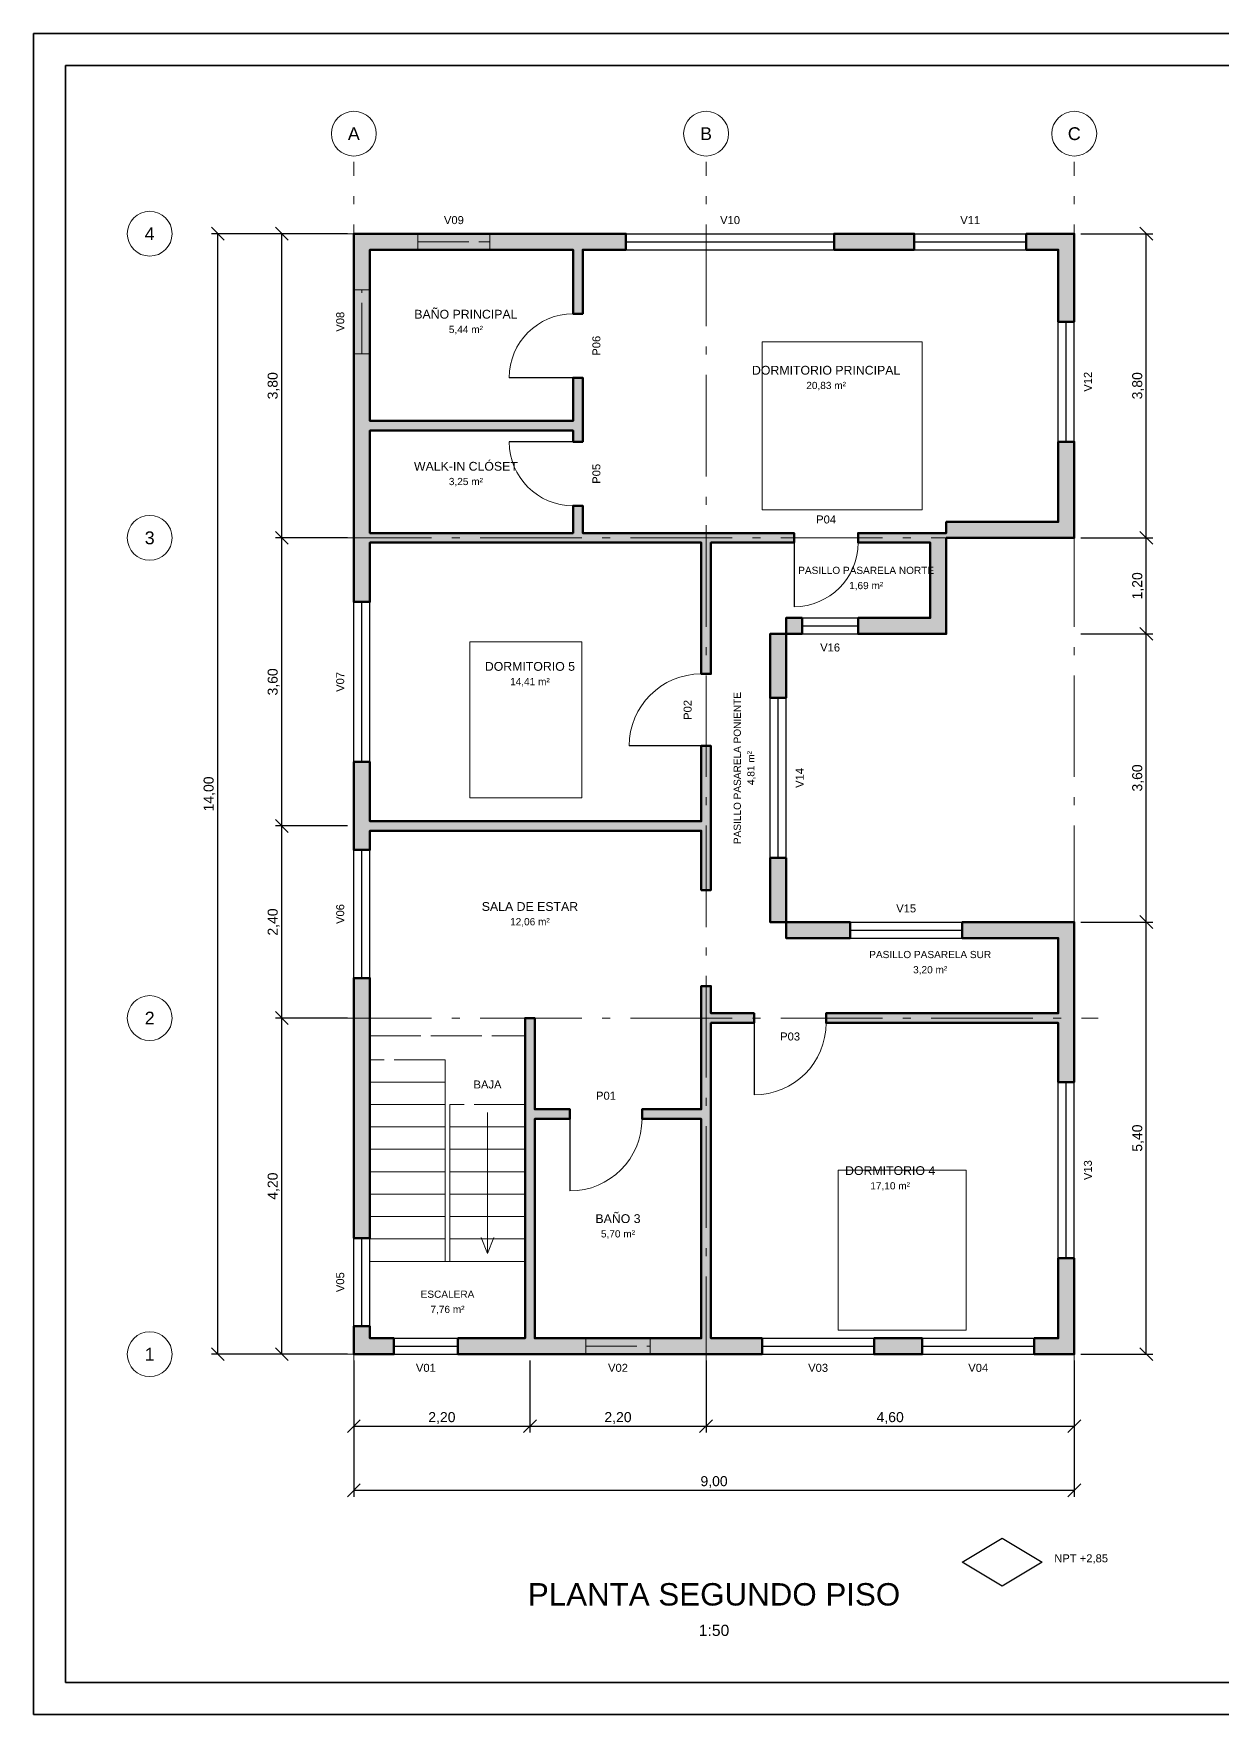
# Model space of a CAD drawing. Header units: metres. Extents: x -4 to 25.7, y -18.5 to 2.5.
# Drawn here: x -4 to 10.85, y -18.5 to 2.5 of the extents above; entities that cross this region are included whole.
import ezdxf
from ezdxf.enums import TextEntityAlignment as Align

# ---------------------------------------------------------------- set-up
doc = ezdxf.new("R2010")
doc.units = ezdxf.units.M
doc.header["$LTSCALE"] = 0.5
doc.linetypes.add('DASHDOT', pattern=[3.556, 2.54, -0.508, 0, -0.508])
doc.linetypes.add('DASHED', pattern=[1.524, 1.27, -0.254])
for name, color, linetype, lineweight in [('A-COTA', 1, 'CONTINUOUS', 18), ('A-CUAD', 7, 'CONTINUOUS', 35), ('A-EJES', 8, 'DASHDOT', 13), ('A-ESCA', 3, 'CONTINUOUS', 18), ('A-ESCA-SUP', 3, 'DASHED', 13), ('A-LOSA', 8, 'DASHED', 18), ('A-MOBI', 8, 'CONTINUOUS', 13), ('A-MURO', 7, 'CONTINUOUS', 50), ('A-RECI', 7, 'CONTINUOUS', 18), ('A-SIMB', 7, 'CONTINUOUS', 25), ('A-TEXT', 7, 'CONTINUOUS', 18), ('A-VANO', 5, 'CONTINUOUS', 25), ('A-VANO-ALTO', 5, 'DASHED', 18), ('A-VANO-ARCO', 3, 'CONTINUOUS', 9)]:
    doc.layers.add(name, color=color, linetype=linetype, lineweight=lineweight)
doc.layers.add('A-MURO-REL', color=9, linetype='CONTINUOUS')
doc.styles.add('ARQ', font='arial.ttf')
doc.dimstyles.new('ARQ', dxfattribs={"dimtxt": 0.125, "dimasz": 0.1, "dimexe": 0.08, "dimexo": 0.08, "dimgap": 0.04, "dimtad": 1, "dimzin": 0, "dimtxsty": 'ARQ', "dimblk": 'ARCHTICK', "dimtsz": 0.08, "dimcen": 2.5, "dimclrd": 1, "dimclre": 1, "dimclrt": 1, "dimazin": 3, "dimtfac": 1, "dimtmove": 0, "dimatfit": 3})

# ---------------------------------------------------------------- blocks, each defined once
blk = doc.blocks.new('_ARCHTICK')
at = {"color": 0, "linetype": 'BYBLOCK', "const_width": 0.15}
blk.add_lwpolyline([(-0.5, -0.5), (0.5, 0.5)], dxfattribs=at)

msp = doc.modelspace()

# ---------------------------------------------------------------- hatches: boundary and pattern name
at = {"layer": 'A-MURO-REL', "true_color": 0xcdcdcd}
h = msp.add_hatch(color=9, dxfattribs=at)
h.dxf.hatch_style = 1
h.paths.add_polyline_path([(0, -4.6), (0, -4.6), (0, 0), (0, 0), (0, 0), (3.4, 0), (3.4, 0), (3.4, 0), (3.4, -0.2), (3.4, -0.2), (3.4, -0.2), (2.861, -0.2), (2.86, -0.2), (2.86, -0.2), (2.86, -0.2), (2.86, -0.2), (2.86, -0.2), (2.86, -0.2), (2.86, -0.2), (2.86, -0.2), (2.86, -0.2), (2.86, -0.2), (2.86, -0.2), (2.86, -0.2), (2.86, -0.2), (2.86, -0.2), (2.86, -0.2), (2.86, -0.201), (2.86, -1), (2.86, -1), (2.86, -1), (2.74, -1), (2.74, -1), (2.74, -1), (2.74, -0.201), (2.74, -0.2), (2.74, -0.2), (2.74, -0.2), (2.74, -0.2), (2.74, -0.2), (2.74, -0.2), (2.74, -0.2), (2.74, -0.2), (2.74, -0.2), (2.74, -0.2), (2.74, -0.2), (2.74, -0.2), (2.74, -0.2), (2.74, -0.2), (2.74, -0.2), (2.74, -0.2), (0.201, -0.2), (0.2, -0.2), (0.2, -0.2), (0.2, -0.2), (0.2, -0.2), (0.2, -0.2), (0.2, -0.2), (0.2, -0.2), (0.2, -0.2), (0.2, -0.2), (0.2, -0.2), (0.2, -0.2), (0.2, -0.2), (0.2, -0.2), (0.2, -0.2), (0.2, -0.2), (0.2, -0.201), (0.2, -2.339), (0.2, -2.34), (0.2, -2.34), (0.2, -2.34), (0.2, -2.34), (0.2, -2.34), (0.2, -2.34), (0.2, -2.34), (0.2, -2.34), (0.2, -2.34), (0.2, -2.34), (0.2, -2.34), (0.2, -2.34), (0.2, -2.34), (0.2, -2.34), (0.2, -2.34), (0.201, -2.34), (2.74, -2.34), (2.74, -2.34), (2.74, -2.34), (2.74, -2.34), (2.74, -2.34), (2.74, -2.34), (2.74, -2.34), (2.74, -2.34), (2.74, -2.34), (2.74, -2.34), (2.74, -2.34), (2.74, -2.34), (2.74, -2.34), (2.74, -2.34), (2.74, -2.34), (2.74, -2.34), (2.74, -2.339), (2.74, -1.8), (2.74, -1.8), (2.74, -1.8), (2.86, -1.8), (2.86, -1.8), (2.86, -1.8), (2.86, -2.6), (2.86, -2.6), (2.86, -2.6), (2.74, -2.6), (2.74, -2.6), (2.74, -2.6), (2.74, -2.461), (2.74, -2.46), (2.74, -2.46), (2.74, -2.46), (2.74, -2.46), (2.74, -2.46), (2.74, -2.46), (2.74, -2.46), (2.74, -2.46), (2.74, -2.46), (2.74, -2.46), (2.74, -2.46), (2.74, -2.46), (2.74, -2.46), (2.74, -2.46), (2.74, -2.46), (2.74, -2.46), (0.201, -2.46), (0.2, -2.46), (0.2, -2.46), (0.2, -2.46), (0.2, -2.46), (0.2, -2.46), (0.2, -2.46), (0.2, -2.46), (0.2, -2.46), (0.2, -2.46), (0.2, -2.46), (0.2, -2.46), (0.2, -2.46), (0.2, -2.46), (0.2, -2.46), (0.2, -2.46), (0.2, -2.461), (0.2, -3.74), (0.2, -3.74), (0.2, -3.74), (0.2, -3.74), (0.2, -3.74), (0.2, -3.74), (0.2, -3.74), (0.2, -3.74), (0.2, -3.74), (0.2, -3.74), (0.2, -3.74), (0.2, -3.74), (0.2, -3.74), (0.2, -3.74), (0.2, -3.74), (0.2, -3.74), (0.201, -3.74), (2.74, -3.74), (2.74, -3.74), (2.74, -3.74), (2.74, -3.74), (2.74, -3.74), (2.74, -3.74), (2.74, -3.74), (2.74, -3.74), (2.74, -3.74), (2.74, -3.74), (2.74, -3.74), (2.74, -3.74), (2.74, -3.74), (2.74, -3.74), (2.74, -3.74), (2.74, -3.74), (2.74, -3.74), (2.74, -3.4), (2.74, -3.4), (2.74, -3.4), (2.86, -3.4), (2.86, -3.4), (2.86, -3.4), (2.86, -3.74), (2.86, -3.74), (2.86, -3.74), (2.86, -3.74), (2.86, -3.74), (2.86, -3.74), (2.86, -3.74), (2.86, -3.74), (2.86, -3.74), (2.86, -3.74), (2.86, -3.74), (2.86, -3.74), (2.86, -3.74), (2.86, -3.74), (2.86, -3.74), (2.86, -3.74), (2.861, -3.74), (5.5, -3.74), (5.5, -3.74), (5.5, -3.74), (5.5, -3.86), (5.5, -3.86), (5.5, -3.86), (4.46, -3.86), (4.46, -3.86), (4.46, -3.86), (4.46, -3.86), (4.46, -3.86), (4.46, -3.86), (4.46, -3.86), (4.46, -3.86), (4.46, -3.86), (4.46, -3.86), (4.46, -3.86), (4.46, -3.86), (4.46, -3.86), (4.46, -3.86), (4.46, -3.86), (4.46, -3.86), (4.46, -3.861), (4.46, -5.5), (4.46, -5.5), (4.46, -5.5), (4.34, -5.5), (4.34, -5.5), (4.34, -5.5), (4.34, -3.861), (4.34, -3.86), (4.34, -3.86), (4.34, -3.86), (4.34, -3.86), (4.34, -3.86), (4.34, -3.86), (4.34, -3.86), (4.34, -3.86), (4.34, -3.86), (4.34, -3.86), (4.34, -3.86), (4.34, -3.86), (4.34, -3.86), (4.34, -3.86), (4.34, -3.86), (4.34, -3.86), (0.201, -3.86), (0.2, -3.86), (0.2, -3.86), (0.2, -3.86), (0.2, -3.86), (0.2, -3.86), (0.2, -3.86), (0.2, -3.86), (0.2, -3.86), (0.2, -3.86), (0.2, -3.86), (0.2, -3.86), (0.2, -3.86), (0.2, -3.86), (0.2, -3.86), (0.2, -3.86), (0.2, -3.861), (0.2, -4.6), (0.2, -4.6), (0.2, -4.6), (0, -4.6), (0, -4.6)])
h = msp.add_hatch(color=9, dxfattribs=at)
h.dxf.hatch_style = 1
h.paths.add_polyline_path([(6, -0.2), (6, -0.2), (6, 0), (6, 0), (6, 0), (7, 0), (7, 0), (7, 0), (7, -0.2), (7, -0.2), (7, -0.2), (6, -0.2), (6, -0.2)])
h = msp.add_hatch(color=9, dxfattribs=at)
h.dxf.hatch_style = 1
h.paths.add_polyline_path([(8.4, -0.2), (8.4, -0.2), (8.4, 0), (8.4, 0), (8.4, 0), (9, 0), (9, 0), (9, 0), (9, -1.1), (9, -1.1), (9, -1.1), (8.8, -1.1), (8.8, -1.1), (8.8, -1.1), (8.8, -0.201), (8.8, -0.2), (8.8, -0.2), (8.8, -0.2), (8.8, -0.2), (8.8, -0.2), (8.8, -0.2), (8.8, -0.2), (8.8, -0.2), (8.8, -0.2), (8.8, -0.2), (8.8, -0.2), (8.8, -0.2), (8.8, -0.2), (8.8, -0.2), (8.8, -0.2), (8.8, -0.2), (8.4, -0.2), (8.4, -0.2)])
h = msp.add_hatch(color=9, dxfattribs=at)
h.dxf.hatch_style = 1
h.paths.add_polyline_path([(6.3, -3.86), (6.3, -3.86), (6.3, -3.74), (6.3, -3.74), (6.3, -3.74), (7.4, -3.74), (7.4, -3.74), (7.4, -3.74), (7.4, -3.74), (7.4, -3.74), (7.4, -3.74), (7.4, -3.74), (7.4, -3.74), (7.4, -3.74), (7.4, -3.74), (7.4, -3.74), (7.4, -3.74), (7.4, -3.74), (7.4, -3.74), (7.4, -3.74), (7.4, -3.74), (7.4, -3.74), (7.4, -3.6), (7.4, -3.6), (7.4, -3.6), (8.8, -3.6), (8.8, -3.6), (8.8, -3.6), (8.8, -3.6), (8.8, -3.6), (8.8, -3.6), (8.8, -3.6), (8.8, -3.6), (8.8, -3.6), (8.8, -3.6), (8.8, -3.6), (8.8, -3.6), (8.8, -3.6), (8.8, -3.6), (8.8, -3.6), (8.8, -3.6), (8.8, -3.599), (8.8, -2.6), (8.8, -2.6), (8.8, -2.6), (9, -2.6), (9, -2.6), (9, -2.6), (9, -3.8), (9, -3.8), (9, -3.8), (7.401, -3.8), (7.4, -3.8), (7.4, -3.8), (7.4, -3.8), (7.4, -3.8), (7.4, -3.8), (7.4, -3.8), (7.4, -3.8), (7.4, -3.8), (7.4, -3.8), (7.4, -3.8), (7.4, -3.8), (7.4, -3.8), (7.4, -3.8), (7.4, -3.8), (7.4, -3.8), (7.4, -3.8), (7.4, -5), (7.4, -5), (7.4, -5), (6.3, -5), (6.3, -5), (6.3, -5), (6.3, -4.8), (6.3, -4.8), (6.3, -4.8), (7.2, -4.8), (7.2, -4.8), (7.2, -4.8), (7.2, -4.8), (7.2, -4.8), (7.2, -4.8), (7.2, -4.8), (7.2, -4.8), (7.2, -4.8), (7.2, -4.8), (7.2, -4.8), (7.2, -4.8), (7.2, -4.8), (7.2, -4.8), (7.2, -4.8), (7.2, -4.8), (7.2, -4.8), (7.2, -3.861), (7.2, -3.86), (7.2, -3.86), (7.2, -3.86), (7.2, -3.86), (7.2, -3.86), (7.2, -3.86), (7.2, -3.86), (7.2, -3.86), (7.2, -3.86), (7.2, -3.86), (7.2, -3.86), (7.2, -3.86), (7.2, -3.86), (7.2, -3.86), (7.2, -3.86), (7.2, -3.86), (6.3, -3.86), (6.3, -3.86)])
h = msp.add_hatch(color=9, dxfattribs=at)
h.dxf.hatch_style = 1
h.paths.add_polyline_path([(5.2, -5), (5.2, -5), (5.4, -5), (5.4, -5), (5.4, -5), (5.4, -5), (5.4, -5), (5.4, -5), (5.4, -5), (5.4, -5), (5.4, -5), (5.4, -5), (5.4, -5), (5.4, -5), (5.4, -5), (5.4, -5), (5.4, -5), (5.4, -5), (5.4, -5), (5.4, -4.8), (5.4, -4.8), (5.4, -4.8), (5.6, -4.8), (5.6, -4.8), (5.6, -4.8), (5.6, -5), (5.6, -5), (5.6, -5), (5.401, -5), (5.4, -5), (5.4, -5), (5.4, -5), (5.4, -5), (5.4, -5), (5.4, -5), (5.4, -5), (5.4, -5), (5.4, -5), (5.4, -5), (5.4, -5), (5.4, -5), (5.4, -5), (5.4, -5), (5.4, -5), (5.4, -5), (5.4, -5.8), (5.4, -5.8), (5.4, -5.8), (5.2, -5.8), (5.2, -5.8), (5.2, -5.8), (5.2, -5), (5.2, -5)])
h = msp.add_hatch(color=9, dxfattribs=at)
h.dxf.hatch_style = 1
h.paths.add_polyline_path([(0, -7.7), (0, -7.7), (0, -6.6), (0, -6.6), (0, -6.6), (0.2, -6.6), (0.2, -6.6), (0.2, -6.6), (0.2, -7.34), (0.2, -7.34), (0.2, -7.34), (0.2, -7.34), (0.2, -7.34), (0.2, -7.34), (0.2, -7.34), (0.2, -7.34), (0.2, -7.34), (0.2, -7.34), (0.2, -7.34), (0.2, -7.34), (0.2, -7.34), (0.2, -7.34), (0.2, -7.34), (0.2, -7.34), (0.201, -7.34), (4.34, -7.34), (4.34, -7.34), (4.34, -7.34), (4.34, -7.34), (4.34, -7.34), (4.34, -7.34), (4.34, -7.34), (4.34, -7.34), (4.34, -7.34), (4.34, -7.34), (4.34, -7.34), (4.34, -7.34), (4.34, -7.34), (4.34, -7.34), (4.34, -7.34), (4.34, -7.34), (4.34, -7.34), (4.34, -6.4), (4.34, -6.4), (4.34, -6.4), (4.46, -6.4), (4.46, -6.4), (4.46, -6.4), (4.46, -8.2), (4.46, -8.2), (4.46, -8.2), (4.34, -8.2), (4.34, -8.2), (4.34, -8.2), (4.34, -7.46), (4.34, -7.46), (4.34, -7.46), (4.34, -7.46), (4.34, -7.46), (4.34, -7.46), (4.34, -7.46), (4.34, -7.46), (4.34, -7.46), (4.34, -7.46), (4.34, -7.46), (4.34, -7.46), (4.34, -7.46), (4.34, -7.46), (4.34, -7.46), (4.34, -7.46), (4.34, -7.46), (0.201, -7.46), (0.2, -7.46), (0.2, -7.46), (0.2, -7.46), (0.2, -7.46), (0.2, -7.46), (0.2, -7.46), (0.2, -7.46), (0.2, -7.46), (0.2, -7.46), (0.2, -7.46), (0.2, -7.46), (0.2, -7.46), (0.2, -7.46), (0.2, -7.46), (0.2, -7.46), (0.2, -7.46), (0.2, -7.7), (0.2, -7.7), (0.2, -7.7), (0, -7.7), (0, -7.7)])
h = msp.add_hatch(color=9, dxfattribs=at)
h.dxf.hatch_style = 1
h.paths.add_polyline_path([(5.2, -8.6), (5.2, -8.6), (5.2, -7.8), (5.2, -7.8), (5.2, -7.8), (5.4, -7.8), (5.4, -7.8), (5.4, -7.8), (5.4, -8.599), (5.4, -8.6), (5.4, -8.6), (5.4, -8.6), (5.4, -8.6), (5.4, -8.6), (5.4, -8.6), (5.4, -8.6), (5.4, -8.6), (5.4, -8.6), (5.4, -8.6), (5.4, -8.6), (5.4, -8.6), (5.4, -8.6), (5.4, -8.6), (5.4, -8.6), (5.401, -8.6), (6.2, -8.6), (6.2, -8.6), (6.2, -8.6), (6.2, -8.8), (6.2, -8.8), (6.2, -8.8), (5.4, -8.8), (5.4, -8.8), (5.4, -8.8), (5.4, -8.601), (5.4, -8.6), (5.4, -8.6), (5.4, -8.6), (5.4, -8.6), (5.4, -8.6), (5.4, -8.6), (5.4, -8.6), (5.4, -8.6), (5.4, -8.6), (5.4, -8.6), (5.4, -8.6), (5.4, -8.6), (5.4, -8.6), (5.4, -8.6), (5.4, -8.6), (5.4, -8.6), (5.2, -8.6), (5.2, -8.6)])
h = msp.add_hatch(color=9, dxfattribs=at)
h.dxf.hatch_style = 1
h.paths.add_polyline_path([(5.9, -9.86), (5.9, -9.86), (5.9, -9.74), (5.9, -9.74), (5.9, -9.74), (8.8, -9.74), (8.8, -9.74), (8.8, -9.74), (8.8, -9.74), (8.8, -9.74), (8.8, -9.74), (8.8, -9.74), (8.8, -9.74), (8.8, -9.74), (8.8, -9.74), (8.8, -9.74), (8.8, -9.74), (8.8, -9.74), (8.8, -9.74), (8.8, -9.74), (8.8, -9.74), (8.8, -9.739), (8.8, -8.801), (8.8, -8.8), (8.8, -8.8), (8.8, -8.8), (8.8, -8.8), (8.8, -8.8), (8.8, -8.8), (8.8, -8.8), (8.8, -8.8), (8.8, -8.8), (8.8, -8.8), (8.8, -8.8), (8.8, -8.8), (8.8, -8.8), (8.8, -8.8), (8.8, -8.8), (8.8, -8.8), (7.6, -8.8), (7.6, -8.8), (7.6, -8.8), (7.6, -8.6), (7.6, -8.6), (7.6, -8.6), (9, -8.6), (9, -8.6), (9, -8.6), (9, -10.6), (9, -10.6), (9, -10.6), (8.8, -10.6), (8.8, -10.6), (8.8, -10.6), (8.8, -9.861), (8.8, -9.86), (8.8, -9.86), (8.8, -9.86), (8.8, -9.86), (8.8, -9.86), (8.8, -9.86), (8.8, -9.86), (8.8, -9.86), (8.8, -9.86), (8.8, -9.86), (8.8, -9.86), (8.8, -9.86), (8.8, -9.86), (8.8, -9.86), (8.8, -9.86), (8.8, -9.86), (5.9, -9.86), (5.9, -9.86)])
h = msp.add_hatch(color=9, dxfattribs=at)
h.dxf.hatch_style = 1
h.paths.add_polyline_path([(0, -12.55), (0, -12.55), (0, -9.3), (0, -9.3), (0, -9.3), (0.2, -9.3), (0.2, -9.3), (0.2, -9.3), (0.2, -12.55), (0.2, -12.55), (0.2, -12.55), (0, -12.55), (0, -12.55)])
h = msp.add_hatch(color=9, dxfattribs=at)
h.dxf.hatch_style = 1
h.paths.add_polyline_path([(1.3, -14), (1.3, -14), (1.3, -13.8), (1.3, -13.8), (1.3, -13.8), (2.139, -13.8), (2.14, -13.8), (2.14, -13.8), (2.14, -13.8), (2.14, -13.8), (2.14, -13.8), (2.14, -13.8), (2.14, -13.8), (2.14, -13.8), (2.14, -13.8), (2.14, -13.8), (2.14, -13.8), (2.14, -13.8), (2.14, -13.8), (2.14, -13.8), (2.14, -13.8), (2.14, -13.8), (2.14, -9.8), (2.14, -9.8), (2.14, -9.8), (2.26, -9.8), (2.26, -9.8), (2.26, -9.8), (2.26, -10.939), (2.26, -10.94), (2.26, -10.94), (2.26, -10.94), (2.26, -10.94), (2.26, -10.94), (2.26, -10.94), (2.26, -10.94), (2.26, -10.94), (2.26, -10.94), (2.26, -10.94), (2.26, -10.94), (2.26, -10.94), (2.26, -10.94), (2.26, -10.94), (2.26, -10.94), (2.26, -10.94), (2.7, -10.94), (2.7, -10.94), (2.7, -10.94), (2.7, -11.06), (2.7, -11.06), (2.7, -11.06), (2.26, -11.06), (2.26, -11.06), (2.26, -11.06), (2.26, -11.06), (2.26, -11.06), (2.26, -11.06), (2.26, -11.06), (2.26, -11.06), (2.26, -11.06), (2.26, -11.06), (2.26, -11.06), (2.26, -11.06), (2.26, -11.06), (2.26, -11.06), (2.26, -11.06), (2.26, -11.06), (2.26, -11.061), (2.26, -13.8), (2.26, -13.8), (2.26, -13.8), (2.26, -13.8), (2.26, -13.8), (2.26, -13.8), (2.26, -13.8), (2.26, -13.8), (2.26, -13.8), (2.26, -13.8), (2.26, -13.8), (2.26, -13.8), (2.26, -13.8), (2.26, -13.8), (2.26, -13.8), (2.26, -13.8), (2.26, -13.8), (4.34, -13.8), (4.34, -13.8), (4.34, -13.8), (4.34, -13.8), (4.34, -13.8), (4.34, -13.8), (4.34, -13.8), (4.34, -13.8), (4.34, -13.8), (4.34, -13.8), (4.34, -13.8), (4.34, -13.8), (4.34, -13.8), (4.34, -13.8), (4.34, -13.8), (4.34, -13.8), (4.34, -13.8), (4.34, -11.061), (4.34, -11.06), (4.34, -11.06), (4.34, -11.06), (4.34, -11.06), (4.34, -11.06), (4.34, -11.06), (4.34, -11.06), (4.34, -11.06), (4.34, -11.06), (4.34, -11.06), (4.34, -11.06), (4.34, -11.06), (4.34, -11.06), (4.34, -11.06), (4.34, -11.06), (4.34, -11.06), (3.6, -11.06), (3.6, -11.06), (3.6, -11.06), (3.6, -10.94), (3.6, -10.94), (3.6, -10.94), (4.34, -10.94), (4.34, -10.94), (4.34, -10.94), (4.34, -10.94), (4.34, -10.94), (4.34, -10.94), (4.34, -10.94), (4.34, -10.94), (4.34, -10.94), (4.34, -10.94), (4.34, -10.94), (4.34, -10.94), (4.34, -10.94), (4.34, -10.94), (4.34, -10.94), (4.34, -10.94), (4.34, -10.939), (4.34, -9.4), (4.34, -9.4), (4.34, -9.4), (4.46, -9.4), (4.46, -9.4), (4.46, -9.4), (4.46, -9.739), (4.46, -9.74), (4.46, -9.74), (4.46, -9.74), (4.46, -9.74), (4.46, -9.74), (4.46, -9.74), (4.46, -9.74), (4.46, -9.74), (4.46, -9.74), (4.46, -9.74), (4.46, -9.74), (4.46, -9.74), (4.46, -9.74), (4.46, -9.74), (4.46, -9.74), (4.46, -9.74), (5, -9.74), (5, -9.74), (5, -9.74), (5, -9.86), (5, -9.86), (5, -9.86), (4.46, -9.86), (4.46, -9.86), (4.46, -9.86), (4.46, -9.86), (4.46, -9.86), (4.46, -9.86), (4.46, -9.86), (4.46, -9.86), (4.46, -9.86), (4.46, -9.86), (4.46, -9.86), (4.46, -9.86), (4.46, -9.86), (4.46, -9.86), (4.46, -9.86), (4.46, -9.86), (4.46, -9.861), (4.46, -13.8), (4.46, -13.8), (4.46, -13.8), (4.46, -13.8), (4.46, -13.8), (4.46, -13.8), (4.46, -13.8), (4.46, -13.8), (4.46, -13.8), (4.46, -13.8), (4.46, -13.8), (4.46, -13.8), (4.46, -13.8), (4.46, -13.8), (4.46, -13.8), (4.46, -13.8), (4.46, -13.8), (5.1, -13.8), (5.1, -13.8), (5.1, -13.8), (5.1, -14), (5.1, -14), (5.1, -14), (1.3, -14), (1.3, -14)])
h = msp.add_hatch(color=9, dxfattribs=at)
h.dxf.hatch_style = 1
h.paths.add_polyline_path([(8.5, -14), (8.5, -14), (8.5, -13.8), (8.5, -13.8), (8.5, -13.8), (8.8, -13.8), (8.8, -13.8), (8.8, -13.8), (8.8, -13.8), (8.8, -13.8), (8.8, -13.8), (8.8, -13.8), (8.8, -13.8), (8.8, -13.8), (8.8, -13.8), (8.8, -13.8), (8.8, -13.8), (8.8, -13.8), (8.8, -13.8), (8.8, -13.8), (8.8, -13.8), (8.8, -13.8), (8.8, -12.8), (8.8, -12.8), (8.8, -12.8), (9, -12.8), (9, -12.8), (9, -12.8), (9, -14), (9, -14), (9, -14), (8.5, -14), (8.5, -14)])
h = msp.add_hatch(color=9, dxfattribs=at)
h.dxf.hatch_style = 1
h.paths.add_polyline_path([(0, -14), (0, -14), (0, -13.65), (0, -13.65), (0, -13.65), (0.2, -13.65), (0.2, -13.65), (0.2, -13.65), (0.2, -13.8), (0.2, -13.8), (0.2, -13.8), (0.2, -13.8), (0.2, -13.8), (0.2, -13.8), (0.2, -13.8), (0.2, -13.8), (0.2, -13.8), (0.2, -13.8), (0.2, -13.8), (0.2, -13.8), (0.2, -13.8), (0.2, -13.8), (0.2, -13.8), (0.2, -13.8), (0.201, -13.8), (0.5, -13.8), (0.5, -13.8), (0.5, -13.8), (0.5, -14), (0.5, -14), (0.5, -14), (0, -14), (0, -14)])
h = msp.add_hatch(color=9, dxfattribs=at)
h.dxf.hatch_style = 1
h.paths.add_polyline_path([(6.5, -14), (6.5, -14), (6.5, -13.8), (6.5, -13.8), (6.5, -13.8), (7.1, -13.8), (7.1, -13.8), (7.1, -13.8), (7.1, -14), (7.1, -14), (7.1, -14), (6.5, -14), (6.5, -14)])

# ---------------------------------------------------------------- linework, layer by layer
at = {"layer": 'A-CUAD'}
for points in [[(-4, -18.5), (25.7, -18.5), (25.7, 2.5), (-4, 2.5)], [(-3.6, -18.1), (25.3, -18.1), (25.3, 2.1), (-3.6, 2.1)]]:
    msp.add_lwpolyline(points, close=True, dxfattribs=at)
at = {"layer": 'A-EJES'}
for p, q in [((0, -14.3), (0, 0.9)), ((4.4, -14.3), (4.4, 0.9)), ((9, -14.3), (9, 0.9)), ((-0.3, 0), (9.3, 0)), ((-0.3, -3.8), (9.3, -3.8)), ((-0.3, -9.8), (9.3, -9.8)), ((-0.3, -14), (9.3, -14))]:
    msp.add_line(p, q, dxfattribs=at)
at = {"layer": 'A-EJES', "linetype": 'CONTINUOUS'}
for centre in [(0, 1.25), (4.4, 1.25), (9, 1.25), (-2.55, 0), (-2.55, -3.8), (-2.55, -9.8), (-2.55, -14)]:
    msp.add_circle(centre, 0.28, dxfattribs=at)
at = {"layer": 'A-ESCA'}
for p, q in [((1.67, -10.98), (1.67, -12.74)), ((1.67, -12.74), (1.59, -12.54)), ((1.67, -12.74), (1.75, -12.54))]:
    msp.add_line(p, q, dxfattribs=at)
at = {"layer": 'A-ESCA-SUP'}
for points in [[(0.2, -10.6), (1.14, -10.6), (1.14, -10.32), (0.2, -10.32)], [(0.2, -10.88), (1.14, -10.88), (1.14, -10.6), (0.2, -10.6)], [(0.2, -11.16), (1.14, -11.16), (1.14, -10.88), (0.2, -10.88)], [(2.14, -10.88), (1.2, -10.88), (1.2, -11.16), (2.14, -11.16)], [(0.2, -11.44), (1.14, -11.44), (1.14, -11.16), (0.2, -11.16)], [(2.14, -11.16), (1.2, -11.16), (1.2, -11.44), (2.14, -11.44)], [(0.2, -11.72), (1.14, -11.72), (1.14, -11.44), (0.2, -11.44)], [(2.14, -11.44), (1.2, -11.44), (1.2, -11.72), (2.14, -11.72)], [(0.2, -12), (1.14, -12), (1.14, -11.72), (0.2, -11.72)], [(2.14, -11.72), (1.2, -11.72), (1.2, -12), (2.14, -12)], [(0.2, -12.28), (1.14, -12.28), (1.14, -12), (0.2, -12)], [(2.14, -12), (1.2, -12), (1.2, -12.28), (2.14, -12.28)], [(0.2, -12.56), (1.14, -12.56), (1.14, -12.28), (0.2, -12.28)], [(2.14, -12.28), (1.2, -12.28), (1.2, -12.56), (2.14, -12.56)], [(0.2, -12.84), (1.14, -12.84), (1.14, -12.56), (0.2, -12.56)], [(2.14, -12.56), (1.2, -12.56), (1.2, -12.84), (2.14, -12.84)], [(0.2, -13.8), (2.14, -13.8), (2.14, -12.84), (0.2, -12.84)]]:
    msp.add_lwpolyline(points, close=True, dxfattribs=at)
at = {"layer": 'A-LOSA'}
for points in [[(0, 0), (0, -14), (9, -14), (9, -8.6), (5.4, -8.6), (5.4, -5), (7.4, -5), (7.4, -3.8), (9, -3.8), (9, 0)], [(2.14, -12.84), (0.2, -12.84), (0.2, -10.02), (2.14, -10.02)]]:
    msp.add_lwpolyline(points, close=True, dxfattribs=at)
at = {"layer": 'A-MOBI'}
for points in [[(5.1, -3.45), (7.1, -3.45), (7.1, -1.35), (5.1, -1.35)], [(1.45, -7.05), (2.85, -7.05), (2.85, -5.1), (1.45, -5.1)], [(6.05, -13.7), (7.65, -13.7), (7.65, -11.7), (6.05, -11.7)]]:
    msp.add_lwpolyline(points, close=True, dxfattribs=at)
at = {"layer": 'A-MURO'}
for points in [[(0, -4.6), (0, -4.6), (0, 0), (0, 0), (0, 0), (3.4, 0), (3.4, 0), (3.4, 0), (3.4, -0.2), (3.4, -0.2), (3.4, -0.2), (2.861, -0.2), (2.86, -0.2), (2.86, -0.2), (2.86, -0.2), (2.86, -0.2), (2.86, -0.2), (2.86, -0.2), (2.86, -0.2), (2.86, -0.2), (2.86, -0.2), (2.86, -0.2), (2.86, -0.2), (2.86, -0.2), (2.86, -0.2), (2.86, -0.2), (2.86, -0.2), (2.86, -0.201), (2.86, -1), (2.86, -1), (2.86, -1), (2.74, -1), (2.74, -1), (2.74, -1), (2.74, -0.201), (2.74, -0.2), (2.74, -0.2), (2.74, -0.2), (2.74, -0.2), (2.74, -0.2), (2.74, -0.2), (2.74, -0.2), (2.74, -0.2), (2.74, -0.2), (2.74, -0.2), (2.74, -0.2), (2.74, -0.2), (2.74, -0.2), (2.74, -0.2), (2.74, -0.2), (2.74, -0.2), (0.201, -0.2), (0.2, -0.2), (0.2, -0.2), (0.2, -0.2), (0.2, -0.2), (0.2, -0.2), (0.2, -0.2), (0.2, -0.2), (0.2, -0.2), (0.2, -0.2), (0.2, -0.2), (0.2, -0.2), (0.2, -0.2), (0.2, -0.2), (0.2, -0.2), (0.2, -0.2), (0.2, -0.201), (0.2, -2.339), (0.2, -2.34), (0.2, -2.34), (0.2, -2.34), (0.2, -2.34), (0.2, -2.34), (0.2, -2.34), (0.2, -2.34), (0.2, -2.34), (0.2, -2.34), (0.2, -2.34), (0.2, -2.34), (0.2, -2.34), (0.2, -2.34), (0.2, -2.34), (0.2, -2.34), (0.201, -2.34), (2.74, -2.34), (2.74, -2.34), (2.74, -2.34), (2.74, -2.34), (2.74, -2.34), (2.74, -2.34), (2.74, -2.34), (2.74, -2.34), (2.74, -2.34), (2.74, -2.34), (2.74, -2.34), (2.74, -2.34), (2.74, -2.34), (2.74, -2.34), (2.74, -2.34), (2.74, -2.34), (2.74, -2.339), (2.74, -1.8), (2.74, -1.8), (2.74, -1.8), (2.86, -1.8), (2.86, -1.8), (2.86, -1.8), (2.86, -2.6), (2.86, -2.6), (2.86, -2.6), (2.74, -2.6), (2.74, -2.6), (2.74, -2.6), (2.74, -2.461), (2.74, -2.46), (2.74, -2.46), (2.74, -2.46), (2.74, -2.46), (2.74, -2.46), (2.74, -2.46), (2.74, -2.46), (2.74, -2.46), (2.74, -2.46), (2.74, -2.46), (2.74, -2.46), (2.74, -2.46), (2.74, -2.46), (2.74, -2.46), (2.74, -2.46), (2.74, -2.46), (0.201, -2.46), (0.2, -2.46), (0.2, -2.46), (0.2, -2.46), (0.2, -2.46), (0.2, -2.46), (0.2, -2.46), (0.2, -2.46), (0.2, -2.46), (0.2, -2.46), (0.2, -2.46), (0.2, -2.46), (0.2, -2.46), (0.2, -2.46), (0.2, -2.46), (0.2, -2.46), (0.2, -2.461), (0.2, -3.74), (0.2, -3.74), (0.2, -3.74), (0.2, -3.74), (0.2, -3.74), (0.2, -3.74), (0.2, -3.74), (0.2, -3.74), (0.2, -3.74), (0.2, -3.74), (0.2, -3.74), (0.2, -3.74), (0.2, -3.74), (0.2, -3.74), (0.2, -3.74), (0.2, -3.74), (0.201, -3.74), (2.74, -3.74), (2.74, -3.74), (2.74, -3.74), (2.74, -3.74), (2.74, -3.74), (2.74, -3.74), (2.74, -3.74), (2.74, -3.74), (2.74, -3.74), (2.74, -3.74), (2.74, -3.74), (2.74, -3.74), (2.74, -3.74), (2.74, -3.74), (2.74, -3.74), (2.74, -3.74), (2.74, -3.74), (2.74, -3.4), (2.74, -3.4), (2.74, -3.4), (2.86, -3.4), (2.86, -3.4), (2.86, -3.4), (2.86, -3.74), (2.86, -3.74), (2.86, -3.74), (2.86, -3.74), (2.86, -3.74), (2.86, -3.74), (2.86, -3.74), (2.86, -3.74), (2.86, -3.74), (2.86, -3.74), (2.86, -3.74), (2.86, -3.74), (2.86, -3.74), (2.86, -3.74), (2.86, -3.74), (2.86, -3.74), (2.861, -3.74), (5.5, -3.74), (5.5, -3.74), (5.5, -3.74), (5.5, -3.86), (5.5, -3.86), (5.5, -3.86), (4.46, -3.86), (4.46, -3.86), (4.46, -3.86), (4.46, -3.86), (4.46, -3.86), (4.46, -3.86), (4.46, -3.86), (4.46, -3.86), (4.46, -3.86), (4.46, -3.86), (4.46, -3.86), (4.46, -3.86), (4.46, -3.86), (4.46, -3.86), (4.46, -3.86), (4.46, -3.86), (4.46, -3.861), (4.46, -5.5), (4.46, -5.5), (4.46, -5.5), (4.34, -5.5), (4.34, -5.5), (4.34, -5.5), (4.34, -3.861), (4.34, -3.86), (4.34, -3.86), (4.34, -3.86), (4.34, -3.86), (4.34, -3.86), (4.34, -3.86), (4.34, -3.86), (4.34, -3.86), (4.34, -3.86), (4.34, -3.86), (4.34, -3.86), (4.34, -3.86), (4.34, -3.86), (4.34, -3.86), (4.34, -3.86), (4.34, -3.86), (0.201, -3.86), (0.2, -3.86), (0.2, -3.86), (0.2, -3.86), (0.2, -3.86), (0.2, -3.86), (0.2, -3.86), (0.2, -3.86), (0.2, -3.86), (0.2, -3.86), (0.2, -3.86), (0.2, -3.86), (0.2, -3.86), (0.2, -3.86), (0.2, -3.86), (0.2, -3.86), (0.2, -3.861), (0.2, -4.6), (0.2, -4.6), (0.2, -4.6), (0, -4.6), (0, -4.6)], [(6, -0.2), (6, -0.2), (6, 0), (6, 0), (6, 0), (7, 0), (7, 0), (7, 0), (7, -0.2), (7, -0.2), (7, -0.2), (6, -0.2), (6, -0.2)], [(8.4, -0.2), (8.4, -0.2), (8.4, 0), (8.4, 0), (8.4, 0), (9, 0), (9, 0), (9, 0), (9, -1.1), (9, -1.1), (9, -1.1), (8.8, -1.1), (8.8, -1.1), (8.8, -1.1), (8.8, -0.201), (8.8, -0.2), (8.8, -0.2), (8.8, -0.2), (8.8, -0.2), (8.8, -0.2), (8.8, -0.2), (8.8, -0.2), (8.8, -0.2), (8.8, -0.2), (8.8, -0.2), (8.8, -0.2), (8.8, -0.2), (8.8, -0.2), (8.8, -0.2), (8.8, -0.2), (8.8, -0.2), (8.4, -0.2), (8.4, -0.2)], [(6.3, -3.86), (6.3, -3.86), (6.3, -3.74), (6.3, -3.74), (6.3, -3.74), (7.4, -3.74), (7.4, -3.74), (7.4, -3.74), (7.4, -3.74), (7.4, -3.74), (7.4, -3.74), (7.4, -3.74), (7.4, -3.74), (7.4, -3.74), (7.4, -3.74), (7.4, -3.74), (7.4, -3.74), (7.4, -3.74), (7.4, -3.74), (7.4, -3.74), (7.4, -3.74), (7.4, -3.74), (7.4, -3.6), (7.4, -3.6), (7.4, -3.6), (8.8, -3.6), (8.8, -3.6), (8.8, -3.6), (8.8, -3.6), (8.8, -3.6), (8.8, -3.6), (8.8, -3.6), (8.8, -3.6), (8.8, -3.6), (8.8, -3.6), (8.8, -3.6), (8.8, -3.6), (8.8, -3.6), (8.8, -3.6), (8.8, -3.6), (8.8, -3.6), (8.8, -3.599), (8.8, -2.6), (8.8, -2.6), (8.8, -2.6), (9, -2.6), (9, -2.6), (9, -2.6), (9, -3.8), (9, -3.8), (9, -3.8), (7.401, -3.8), (7.4, -3.8), (7.4, -3.8), (7.4, -3.8), (7.4, -3.8), (7.4, -3.8), (7.4, -3.8), (7.4, -3.8), (7.4, -3.8), (7.4, -3.8), (7.4, -3.8), (7.4, -3.8), (7.4, -3.8), (7.4, -3.8), (7.4, -3.8), (7.4, -3.8), (7.4, -3.8), (7.4, -5), (7.4, -5), (7.4, -5), (6.3, -5), (6.3, -5), (6.3, -5), (6.3, -4.8), (6.3, -4.8), (6.3, -4.8), (7.2, -4.8), (7.2, -4.8), (7.2, -4.8), (7.2, -4.8), (7.2, -4.8), (7.2, -4.8), (7.2, -4.8), (7.2, -4.8), (7.2, -4.8), (7.2, -4.8), (7.2, -4.8), (7.2, -4.8), (7.2, -4.8), (7.2, -4.8), (7.2, -4.8), (7.2, -4.8), (7.2, -4.8), (7.2, -3.861), (7.2, -3.86), (7.2, -3.86), (7.2, -3.86), (7.2, -3.86), (7.2, -3.86), (7.2, -3.86), (7.2, -3.86), (7.2, -3.86), (7.2, -3.86), (7.2, -3.86), (7.2, -3.86), (7.2, -3.86), (7.2, -3.86), (7.2, -3.86), (7.2, -3.86), (7.2, -3.86), (6.3, -3.86), (6.3, -3.86)], [(5.2, -5), (5.2, -5), (5.4, -5), (5.4, -5), (5.4, -5), (5.4, -5), (5.4, -5), (5.4, -5), (5.4, -5), (5.4, -5), (5.4, -5), (5.4, -5), (5.4, -5), (5.4, -5), (5.4, -5), (5.4, -5), (5.4, -5), (5.4, -5), (5.4, -5), (5.4, -4.8), (5.4, -4.8), (5.4, -4.8), (5.6, -4.8), (5.6, -4.8), (5.6, -4.8), (5.6, -5), (5.6, -5), (5.6, -5), (5.401, -5), (5.4, -5), (5.4, -5), (5.4, -5), (5.4, -5), (5.4, -5), (5.4, -5), (5.4, -5), (5.4, -5), (5.4, -5), (5.4, -5), (5.4, -5), (5.4, -5), (5.4, -5), (5.4, -5), (5.4, -5), (5.4, -5), (5.4, -5.8), (5.4, -5.8), (5.4, -5.8), (5.2, -5.8), (5.2, -5.8), (5.2, -5.8), (5.2, -5), (5.2, -5)], [(0, -7.7), (0, -7.7), (0, -6.6), (0, -6.6), (0, -6.6), (0.2, -6.6), (0.2, -6.6), (0.2, -6.6), (0.2, -7.34), (0.2, -7.34), (0.2, -7.34), (0.2, -7.34), (0.2, -7.34), (0.2, -7.34), (0.2, -7.34), (0.2, -7.34), (0.2, -7.34), (0.2, -7.34), (0.2, -7.34), (0.2, -7.34), (0.2, -7.34), (0.2, -7.34), (0.2, -7.34), (0.2, -7.34), (0.201, -7.34), (4.34, -7.34), (4.34, -7.34), (4.34, -7.34), (4.34, -7.34), (4.34, -7.34), (4.34, -7.34), (4.34, -7.34), (4.34, -7.34), (4.34, -7.34), (4.34, -7.34), (4.34, -7.34), (4.34, -7.34), (4.34, -7.34), (4.34, -7.34), (4.34, -7.34), (4.34, -7.34), (4.34, -7.34), (4.34, -6.4), (4.34, -6.4), (4.34, -6.4), (4.46, -6.4), (4.46, -6.4), (4.46, -6.4), (4.46, -8.2), (4.46, -8.2), (4.46, -8.2), (4.34, -8.2), (4.34, -8.2), (4.34, -8.2), (4.34, -7.46), (4.34, -7.46), (4.34, -7.46), (4.34, -7.46), (4.34, -7.46), (4.34, -7.46), (4.34, -7.46), (4.34, -7.46), (4.34, -7.46), (4.34, -7.46), (4.34, -7.46), (4.34, -7.46), (4.34, -7.46), (4.34, -7.46), (4.34, -7.46), (4.34, -7.46), (4.34, -7.46), (0.201, -7.46), (0.2, -7.46), (0.2, -7.46), (0.2, -7.46), (0.2, -7.46), (0.2, -7.46), (0.2, -7.46), (0.2, -7.46), (0.2, -7.46), (0.2, -7.46), (0.2, -7.46), (0.2, -7.46), (0.2, -7.46), (0.2, -7.46), (0.2, -7.46), (0.2, -7.46), (0.2, -7.46), (0.2, -7.7), (0.2, -7.7), (0.2, -7.7), (0, -7.7), (0, -7.7)], [(5.2, -8.6), (5.2, -8.6), (5.2, -7.8), (5.2, -7.8), (5.2, -7.8), (5.4, -7.8), (5.4, -7.8), (5.4, -7.8), (5.4, -8.599), (5.4, -8.6), (5.4, -8.6), (5.4, -8.6), (5.4, -8.6), (5.4, -8.6), (5.4, -8.6), (5.4, -8.6), (5.4, -8.6), (5.4, -8.6), (5.4, -8.6), (5.4, -8.6), (5.4, -8.6), (5.4, -8.6), (5.4, -8.6), (5.4, -8.6), (5.401, -8.6), (6.2, -8.6), (6.2, -8.6), (6.2, -8.6), (6.2, -8.8), (6.2, -8.8), (6.2, -8.8), (5.4, -8.8), (5.4, -8.8), (5.4, -8.8), (5.4, -8.601), (5.4, -8.6), (5.4, -8.6), (5.4, -8.6), (5.4, -8.6), (5.4, -8.6), (5.4, -8.6), (5.4, -8.6), (5.4, -8.6), (5.4, -8.6), (5.4, -8.6), (5.4, -8.6), (5.4, -8.6), (5.4, -8.6), (5.4, -8.6), (5.4, -8.6), (5.4, -8.6), (5.2, -8.6), (5.2, -8.6)], [(5.9, -9.86), (5.9, -9.86), (5.9, -9.74), (5.9, -9.74), (5.9, -9.74), (8.8, -9.74), (8.8, -9.74), (8.8, -9.74), (8.8, -9.74), (8.8, -9.74), (8.8, -9.74), (8.8, -9.74), (8.8, -9.74), (8.8, -9.74), (8.8, -9.74), (8.8, -9.74), (8.8, -9.74), (8.8, -9.74), (8.8, -9.74), (8.8, -9.74), (8.8, -9.74), (8.8, -9.739), (8.8, -8.801), (8.8, -8.8), (8.8, -8.8), (8.8, -8.8), (8.8, -8.8), (8.8, -8.8), (8.8, -8.8), (8.8, -8.8), (8.8, -8.8), (8.8, -8.8), (8.8, -8.8), (8.8, -8.8), (8.8, -8.8), (8.8, -8.8), (8.8, -8.8), (8.8, -8.8), (8.8, -8.8), (7.6, -8.8), (7.6, -8.8), (7.6, -8.8), (7.6, -8.6), (7.6, -8.6), (7.6, -8.6), (9, -8.6), (9, -8.6), (9, -8.6), (9, -10.6), (9, -10.6), (9, -10.6), (8.8, -10.6), (8.8, -10.6), (8.8, -10.6), (8.8, -9.861), (8.8, -9.86), (8.8, -9.86), (8.8, -9.86), (8.8, -9.86), (8.8, -9.86), (8.8, -9.86), (8.8, -9.86), (8.8, -9.86), (8.8, -9.86), (8.8, -9.86), (8.8, -9.86), (8.8, -9.86), (8.8, -9.86), (8.8, -9.86), (8.8, -9.86), (8.8, -9.86), (5.9, -9.86), (5.9, -9.86)], [(0, -12.55), (0, -12.55), (0, -9.3), (0, -9.3), (0, -9.3), (0.2, -9.3), (0.2, -9.3), (0.2, -9.3), (0.2, -12.55), (0.2, -12.55), (0.2, -12.55), (0, -12.55), (0, -12.55)], [(1.3, -14), (1.3, -14), (1.3, -13.8), (1.3, -13.8), (1.3, -13.8), (2.139, -13.8), (2.14, -13.8), (2.14, -13.8), (2.14, -13.8), (2.14, -13.8), (2.14, -13.8), (2.14, -13.8), (2.14, -13.8), (2.14, -13.8), (2.14, -13.8), (2.14, -13.8), (2.14, -13.8), (2.14, -13.8), (2.14, -13.8), (2.14, -13.8), (2.14, -13.8), (2.14, -13.8), (2.14, -9.8), (2.14, -9.8), (2.14, -9.8), (2.26, -9.8), (2.26, -9.8), (2.26, -9.8), (2.26, -10.939), (2.26, -10.94), (2.26, -10.94), (2.26, -10.94), (2.26, -10.94), (2.26, -10.94), (2.26, -10.94), (2.26, -10.94), (2.26, -10.94), (2.26, -10.94), (2.26, -10.94), (2.26, -10.94), (2.26, -10.94), (2.26, -10.94), (2.26, -10.94), (2.26, -10.94), (2.26, -10.94), (2.7, -10.94), (2.7, -10.94), (2.7, -10.94), (2.7, -11.06), (2.7, -11.06), (2.7, -11.06), (2.26, -11.06), (2.26, -11.06), (2.26, -11.06), (2.26, -11.06), (2.26, -11.06), (2.26, -11.06), (2.26, -11.06), (2.26, -11.06), (2.26, -11.06), (2.26, -11.06), (2.26, -11.06), (2.26, -11.06), (2.26, -11.06), (2.26, -11.06), (2.26, -11.06), (2.26, -11.06), (2.26, -11.061), (2.26, -13.8), (2.26, -13.8), (2.26, -13.8), (2.26, -13.8), (2.26, -13.8), (2.26, -13.8), (2.26, -13.8), (2.26, -13.8), (2.26, -13.8), (2.26, -13.8), (2.26, -13.8), (2.26, -13.8), (2.26, -13.8), (2.26, -13.8), (2.26, -13.8), (2.26, -13.8), (2.26, -13.8), (4.34, -13.8), (4.34, -13.8), (4.34, -13.8), (4.34, -13.8), (4.34, -13.8), (4.34, -13.8), (4.34, -13.8), (4.34, -13.8), (4.34, -13.8), (4.34, -13.8), (4.34, -13.8), (4.34, -13.8), (4.34, -13.8), (4.34, -13.8), (4.34, -13.8), (4.34, -13.8), (4.34, -13.8), (4.34, -11.061), (4.34, -11.06), (4.34, -11.06), (4.34, -11.06), (4.34, -11.06), (4.34, -11.06), (4.34, -11.06), (4.34, -11.06), (4.34, -11.06), (4.34, -11.06), (4.34, -11.06), (4.34, -11.06), (4.34, -11.06), (4.34, -11.06), (4.34, -11.06), (4.34, -11.06), (4.34, -11.06), (3.6, -11.06), (3.6, -11.06), (3.6, -11.06), (3.6, -10.94), (3.6, -10.94), (3.6, -10.94), (4.34, -10.94), (4.34, -10.94), (4.34, -10.94), (4.34, -10.94), (4.34, -10.94), (4.34, -10.94), (4.34, -10.94), (4.34, -10.94), (4.34, -10.94), (4.34, -10.94), (4.34, -10.94), (4.34, -10.94), (4.34, -10.94), (4.34, -10.94), (4.34, -10.94), (4.34, -10.94), (4.34, -10.939), (4.34, -9.4), (4.34, -9.4), (4.34, -9.4), (4.46, -9.4), (4.46, -9.4), (4.46, -9.4), (4.46, -9.739), (4.46, -9.74), (4.46, -9.74), (4.46, -9.74), (4.46, -9.74), (4.46, -9.74), (4.46, -9.74), (4.46, -9.74), (4.46, -9.74), (4.46, -9.74), (4.46, -9.74), (4.46, -9.74), (4.46, -9.74), (4.46, -9.74), (4.46, -9.74), (4.46, -9.74), (4.46, -9.74), (5, -9.74), (5, -9.74), (5, -9.74), (5, -9.86), (5, -9.86), (5, -9.86), (4.46, -9.86), (4.46, -9.86), (4.46, -9.86), (4.46, -9.86), (4.46, -9.86), (4.46, -9.86), (4.46, -9.86), (4.46, -9.86), (4.46, -9.86), (4.46, -9.86), (4.46, -9.86), (4.46, -9.86), (4.46, -9.86), (4.46, -9.86), (4.46, -9.86), (4.46, -9.86), (4.46, -9.861), (4.46, -13.8), (4.46, -13.8), (4.46, -13.8), (4.46, -13.8), (4.46, -13.8), (4.46, -13.8), (4.46, -13.8), (4.46, -13.8), (4.46, -13.8), (4.46, -13.8), (4.46, -13.8), (4.46, -13.8), (4.46, -13.8), (4.46, -13.8), (4.46, -13.8), (4.46, -13.8), (4.46, -13.8), (5.1, -13.8), (5.1, -13.8), (5.1, -13.8), (5.1, -14), (5.1, -14), (5.1, -14), (1.3, -14), (1.3, -14)], [(8.5, -14), (8.5, -14), (8.5, -13.8), (8.5, -13.8), (8.5, -13.8), (8.8, -13.8), (8.8, -13.8), (8.8, -13.8), (8.8, -13.8), (8.8, -13.8), (8.8, -13.8), (8.8, -13.8), (8.8, -13.8), (8.8, -13.8), (8.8, -13.8), (8.8, -13.8), (8.8, -13.8), (8.8, -13.8), (8.8, -13.8), (8.8, -13.8), (8.8, -13.8), (8.8, -13.8), (8.8, -12.8), (8.8, -12.8), (8.8, -12.8), (9, -12.8), (9, -12.8), (9, -12.8), (9, -14), (9, -14), (9, -14), (8.5, -14), (8.5, -14)], [(0, -14), (0, -14), (0, -13.65), (0, -13.65), (0, -13.65), (0.2, -13.65), (0.2, -13.65), (0.2, -13.65), (0.2, -13.8), (0.2, -13.8), (0.2, -13.8), (0.2, -13.8), (0.2, -13.8), (0.2, -13.8), (0.2, -13.8), (0.2, -13.8), (0.2, -13.8), (0.2, -13.8), (0.2, -13.8), (0.2, -13.8), (0.2, -13.8), (0.2, -13.8), (0.2, -13.8), (0.2, -13.8), (0.201, -13.8), (0.5, -13.8), (0.5, -13.8), (0.5, -13.8), (0.5, -14), (0.5, -14), (0.5, -14), (0, -14), (0, -14)], [(6.5, -14), (6.5, -14), (6.5, -13.8), (6.5, -13.8), (6.5, -13.8), (7.1, -13.8), (7.1, -13.8), (7.1, -13.8), (7.1, -14), (7.1, -14), (7.1, -14), (6.5, -14), (6.5, -14)]]:
    msp.add_lwpolyline(points, close=True, dxfattribs=at)
at = {"layer": 'A-SIMB'}
msp.add_lwpolyline([(7.6, -16.6), (8.1, -16.3), (8.6, -16.6), (8.1, -16.9)], close=True, dxfattribs=at)
at = {"layer": 'A-VANO'}
for p, q in [((3.4, -0.2), (3.4, 0)), ((3.4, 0), (6, 0)), ((6, -0.2), (6, 0)), ((7, -0.2), (7, 0)), ((7, 0), (8.4, 0)), ((8.4, -0.2), (8.4, 0)), ((3.4, -0.1), (6, -0.1)), ((3.4, -0.2), (6, -0.2)), ((7, -0.1), (8.4, -0.1)), ((7, -0.2), (8.4, -0.2)), ((2.74, -1), (2.86, -1)), ((8.8, -1.1), (9, -1.1)), ((8.8, -2.6), (8.8, -1.1)), ((8.9, -2.6), (8.9, -1.1)), ((9, -2.6), (9, -1.1)), ((2.74, -1.8), (1.94, -1.8)), ((2.74, -1.8), (2.86, -1.8)), ((2.74, -2.6), (1.94, -2.6)), ((2.74, -2.6), (2.86, -2.6)), ((8.8, -2.6), (9, -2.6)), ((2.74, -3.4), (2.86, -3.4)), ((5.5, -3.86), (5.5, -3.74)), ((6.3, -3.86), (6.3, -3.74)), ((5.5, -3.86), (5.5, -4.66)), ((0, -4.6), (0.2, -4.6)), ((0, -6.6), (0, -4.6)), ((0.1, -6.6), (0.1, -4.6)), ((0.2, -6.6), (0.2, -4.6)), ((5.6, -5), (5.6, -4.8)), ((5.6, -4.8), (6.3, -4.8)), ((6.3, -5), (6.3, -4.8)), ((5.6, -4.9), (6.3, -4.9)), ((5.6, -5), (6.3, -5)), ((4.34, -5.5), (4.46, -5.5)), ((5.2, -5.8), (5.4, -5.8)), ((5.2, -7.8), (5.2, -5.8)), ((5.3, -7.8), (5.3, -5.8)), ((5.4, -7.8), (5.4, -5.8)), ((4.34, -6.4), (3.44, -6.4)), ((4.34, -6.4), (4.46, -6.4)), ((0, -6.6), (0.2, -6.6)), ((0, -7.7), (0.2, -7.7)), ((0, -9.3), (0, -7.7)), ((0.1, -9.3), (0.1, -7.7)), ((0.2, -9.3), (0.2, -7.7)), ((5.2, -7.8), (5.4, -7.8)), ((4.34, -8.2), (4.46, -8.2)), ((6.2, -8.8), (6.2, -8.6)), ((6.2, -8.6), (7.6, -8.6)), ((7.6, -8.8), (7.6, -8.6)), ((6.2, -8.7), (7.6, -8.7)), ((6.2, -8.8), (7.6, -8.8)), ((0, -9.3), (0.2, -9.3)), ((4.34, -9.4), (4.46, -9.4)), ((5, -9.86), (5, -9.74)), ((5, -9.86), (5, -10.76)), ((5.9, -9.86), (5.9, -9.74)), ((8.8, -10.6), (9, -10.6)), ((8.8, -12.8), (8.8, -10.6)), ((8.9, -12.8), (8.9, -10.6)), ((9, -12.8), (9, -10.6)), ((2.7, -11.06), (2.7, -10.94)), ((2.7, -11.06), (2.7, -11.96)), ((3.6, -11.06), (3.6, -10.94)), ((0, -12.55), (0.2, -12.55)), ((0, -13.65), (0, -12.55)), ((0.1, -13.65), (0.1, -12.55)), ((0.2, -13.65), (0.2, -12.55)), ((8.8, -12.8), (9, -12.8)), ((0, -13.65), (0.2, -13.65)), ((0.5, -14), (0.5, -13.8)), ((0.5, -13.8), (1.3, -13.8)), ((1.3, -14), (1.3, -13.8)), ((5.1, -14), (5.1, -13.8)), ((5.1, -13.8), (6.5, -13.8)), ((6.5, -14), (6.5, -13.8)), ((7.1, -14), (7.1, -13.8)), ((7.1, -13.8), (8.5, -13.8)), ((8.5, -14), (8.5, -13.8)), ((0.5, -13.9), (1.3, -13.9)), ((0.5, -14), (1.3, -14)), ((5.1, -13.9), (6.5, -13.9)), ((5.1, -14), (6.5, -14)), ((7.1, -13.9), (8.5, -13.9)), ((7.1, -14), (8.5, -14))]:
    msp.add_line(p, q, dxfattribs=at)
at = {"layer": 'A-VANO-ALTO'}
for p, q in [((0.8, -0.2), (0.8, 0)), ((0.8, 0), (1.7, 0)), ((1.7, -0.2), (1.7, 0)), ((0.8, -0.1), (1.7, -0.1)), ((0.8, -0.2), (1.7, -0.2)), ((0, -0.7), (0.2, -0.7)), ((0, -1.5), (0, -0.7)), ((0.1, -1.5), (0.1, -0.7)), ((0.2, -1.5), (0.2, -0.7)), ((0, -1.5), (0.2, -1.5)), ((2.9, -14), (2.9, -13.8)), ((2.9, -13.8), (3.7, -13.8)), ((3.7, -14), (3.7, -13.8)), ((2.9, -13.9), (3.7, -13.9)), ((2.9, -14), (3.7, -14))]:
    msp.add_line(p, q, dxfattribs=at)
at = {"layer": 'A-VANO-ARCO'}
for centre, radius, start, end in [((2.74, -1.8), 0.8, 90, 180), ((2.74, -2.6), 0.8, 180, 270), ((5.5, -3.86), 0.8, 270, 0), ((4.34, -6.4), 0.9, 90, 180), ((5, -9.86), 0.9, 270, 0), ((2.7, -11.06), 0.9, 270, 0)]:
    msp.add_arc(centre, radius, start, end, dxfattribs=at)

# ---------------------------------------------------------------- texts
at = {"layer": 'A-EJES', "style": 'ARQ'}
for s, p in [('A', (0, 1.25)), ('B', (4.4, 1.25)), ('C', (9, 1.25)), ('4', (-2.55, 0)), ('3', (-2.55, -3.8)), ('2', (-2.55, -9.8)), ('1', (-2.55, -14))]:
    msp.add_text(s, height=0.16, dxfattribs=at).set_placement(p, align=Align.MIDDLE_CENTER)
at = {"layer": 'A-ESCA', "style": 'ARQ'}
msp.add_text('BAJA', height=0.1, dxfattribs=at).set_placement((1.67, -10.63), align=Align.MIDDLE_CENTER)
at = {"layer": 'A-RECI', "color": 7, "style": 'ARQ'}
for s, height, p in [('BAÑO PRINCIPAL', 0.11, (1.4, -1.006)), ('DORMITORIO PRINCIPAL', 0.11, (5.9, -1.706)), ('WALK-IN CLÓSET', 0.11, (1.4, -2.906)), ('PASILLO PASARELA NORTE', 0.09, (6.4, -4.206)), ('DORMITORIO 5', 0.11, (2.2, -5.406)), ('SALA DE ESTAR', 0.11, (2.2, -8.406)), ('PASILLO PASARELA SUR', 0.09, (7.2, -9.006)), ('DORMITORIO 4', 0.11, (6.7, -11.706)), ('BAÑO 3', 0.11, (3.3, -12.306)), ('ESCALERA', 0.09, (1.17, -13.25))]:
    msp.add_text(s, height=height, dxfattribs=at).set_placement(p, align=Align.MIDDLE_CENTER)
at = {"layer": 'A-RECI', "color": 8, "style": 'ARQ'}
for s, p in [('5,44 m²', (1.4, -1.196)), ('20,83 m²', (5.9, -1.896)), ('3,25 m²', (1.4, -3.096)), ('1,69 m²', (6.4, -4.396)), ('14,41 m²', (2.2, -5.596)), ('12,06 m²', (2.2, -8.596)), ('3,20 m²', (7.2, -9.196)), ('17,10 m²', (6.7, -11.896)), ('5,70 m²', (3.3, -12.496)), ('7,76 m²', (1.17, -13.44))]:
    msp.add_text(s, height=0.09, dxfattribs=at).set_placement(p, align=Align.MIDDLE_CENTER)
at = {"layer": 'A-RECI', "color": 7, "style": 'ARQ'}
msp.add_text('PASILLO PASARELA PONIENTE', height=0.09, rotation=90, dxfattribs=at).set_placement((4.79, -6.676), align=Align.MIDDLE_CENTER)
at = {"layer": 'A-RECI', "color": 8, "style": 'ARQ'}
msp.add_text('4,81 m²', height=0.09, rotation=90, dxfattribs=at).set_placement((4.96, -6.676), align=Align.MIDDLE_CENTER)
at = {"layer": 'A-SIMB', "style": 'ARQ'}
msp.add_text('NPT +2,85', height=0.1, dxfattribs=at).set_placement((8.75, -16.6))
at = {"layer": 'A-TEXT', "color": 5, "style": 'ARQ'}
for s, p in [('V09', (1.25, 0.17)), ('V10', (4.7, 0.17)), ('V11', (7.7, 0.17)), ('V16', (5.95, -5.17)), ('V15', (6.9, -8.43)), ('V01', (0.9, -14.17)), ('V02', (3.3, -14.17)), ('V03', (5.8, -14.17)), ('V04', (7.8, -14.17))]:
    msp.add_text(s, height=0.1, dxfattribs=at).set_placement(p, align=Align.MIDDLE_CENTER)
for s, p in [('V08', (-0.17, -1.1)), ('V12', (9.17, -1.85)), ('V07', (-0.17, -5.6)), ('V14', (5.57, -6.8)), ('V06', (-0.17, -8.5)), ('V13', (9.17, -11.7)), ('V05', (-0.17, -13.1))]:
    msp.add_text(s, height=0.1, rotation=90, dxfattribs=at).set_placement(p, align=Align.MIDDLE_CENTER)
at = {"layer": 'A-TEXT', "true_color": 0x007800, "style": 'ARQ'}
for s, p in [('P06', (3.03, -1.4)), ('P05', (3.03, -3)), ('P02', (4.17, -5.95))]:
    msp.add_text(s, height=0.1, rotation=90, dxfattribs=at).set_placement(p, align=Align.MIDDLE_CENTER)
for s, p in [('P04', (5.9, -3.57)), ('P03', (5.45, -10.03)), ('P01', (3.15, -10.77))]:
    msp.add_text(s, height=0.1, dxfattribs=at).set_placement(p, align=Align.MIDDLE_CENTER)
at = {"layer": 'A-TEXT', "style": 'ARQ'}
msp.add_text('PLANTA SEGUNDO PISO', height=0.28, dxfattribs=at).set_placement((4.5, -17), align=Align.MIDDLE_CENTER)
at = {"layer": 'A-TEXT', "color": 8, "style": 'ARQ'}
msp.add_text('1:50', height=0.14, dxfattribs=at).set_placement((4.5, -17.45), align=Align.MIDDLE_CENTER)

# ---------------------------------------------------------------- dimensions: what is measured, and where the dimension line sits
at = {"layer": 'A-COTA'}
for base, p1, p2 in [((-1.7, -14), (0, -14), (0, 0)), ((-0.9, -3.8), (0, -3.8), (0, 0)), ((9.9, -3.8), (9, -3.8), (9, 0)), ((-0.9, -7.4), (0, -7.4), (0, -3.8)), ((9.9, -5), (9, -5), (9, -3.8)), ((9.9, -8.6), (9, -8.6), (9, -5)), ((-0.9, -9.8), (0, -9.8), (0, -7.4)), ((9.9, -14), (9, -14), (9, -8.6)), ((-0.9, -14), (0, -14), (0, -9.8))]:
    msp.add_linear_dim(base=base, p1=p1, p2=p2, angle=90, dimstyle='ARQ', dxfattribs=at).render()
for base, p1, p2 in [((0, -14.9), (0, -14), (2.2, -14)), ((0, -15.7), (0, -14), (9, -14)), ((2.2, -14.9), (2.2, -14), (4.4, -14)), ((4.4, -14.9), (4.4, -14), (9, -14))]:
    msp.add_linear_dim(base=base, p1=p1, p2=p2, dimstyle='ARQ', dxfattribs=at).render()

doc.saveas('drawing.dxf')
